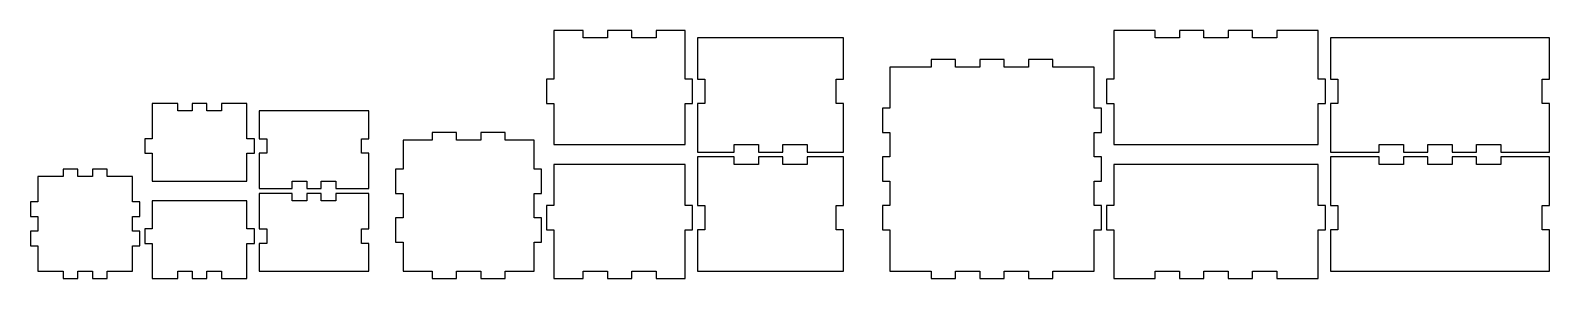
# Model space of a CAD drawing. Header units: metres. Extents: x 0 to 624, y 0 to 102.
import ezdxf

# ---------------------------------------------------------------- set-up
doc = ezdxf.new("R2010")
doc.units = ezdxf.units.M

msp = doc.modelspace()

# ---------------------------------------------------------------- linework, layer by layer
for p, q in [((227, 102), (215.05, 102)), ((215.05, 102), (215.05, 82)), ((227, 98.95), (227, 102)), ((247, 102), (237, 102)), ((237, 102), (237, 98.95)), ((247, 98.95), (247, 102)), ((268.95, 102), (257, 102)), ((257, 102), (257, 98.95)), ((268.95, 82), (268.95, 102)), ((462, 102), (445.05, 102)), ((445.05, 102), (445.05, 82)), ((462, 98.95), (462, 102)), ((482, 102), (472, 102)), ((472, 102), (472, 98.95)), ((482, 98.95), (482, 102)), ((502, 102), (492, 102)), ((492, 102), (492, 98.95)), ((502, 98.95), (502, 102)), ((528.95, 102), (512, 102)), ((512, 102), (512, 98.95)), ((528.95, 82), (528.95, 102)), ((237, 98.95), (227, 98.95)), ((257, 98.95), (247, 98.95)), ((334, 98.95), (274, 98.95)), ((274, 98.95), (274, 82)), ((334, 82), (334, 98.95)), ((472, 98.95), (462, 98.95)), ((492, 98.95), (482, 98.95)), ((512, 98.95), (502, 98.95)), ((624, 98.95), (534, 98.95)), ((534, 98.95), (534, 82)), ((624, 82), (624, 98.95)), ((380, 89.9999), (370, 89.9999)), ((370, 89.9999), (370, 86.95)), ((380, 86.95), (380, 89.9999)), ((400, 89.9999), (390, 89.9999)), ((390, 89.9999), (390, 86.95)), ((400, 86.95), (400, 89.9999)), ((420, 89.9999), (410, 89.9999)), ((410, 89.9999), (410, 86.95)), ((420, 86.95), (420, 89.9999)), ((215.05, 82), (212, 82)), ((212, 82), (212, 72)), ((272, 82), (268.95, 82)), ((272, 72), (272, 82)), ((274, 82), (277.05, 82)), ((277.05, 82), (277.05, 72)), ((330.95, 72), (330.95, 82)), ((330.95, 82), (334, 82)), ((370, 86.95), (353.05, 86.95)), ((353.05, 86.95), (353.05, 70)), ((390, 86.95), (380, 86.95)), ((410, 86.95), (400, 86.95)), ((436.95, 86.95), (420, 86.95)), ((436.95, 70), (436.95, 86.95)), ((445.05, 82), (442, 82)), ((442, 82), (442, 72)), ((532, 82), (528.95, 82)), ((532, 72), (532, 82)), ((534, 82), (537.05, 82)), ((537.05, 82), (537.05, 72)), ((620.95, 72), (620.95, 82)), ((620.95, 82), (624, 82)), ((60.5, 71.9999), (50.05, 71.9999)), ((50.05, 71.9999), (50.05, 57.5)), ((60.5, 68.95), (60.5, 71.9999)), ((66.5, 68.95), (60.5, 68.95)), ((72.5, 71.9999), (66.5, 71.9999)), ((66.5, 71.9999), (66.5, 68.95)), ((72.5, 68.95), (72.5, 71.9999)), ((78.5, 68.95), (72.5, 68.95)), ((88.95, 71.9999), (78.5, 71.9999)), ((78.5, 71.9999), (78.5, 68.95)), ((88.95, 57.5), (88.95, 71.9999)), ((139, 68.95), (94, 68.95)), ((94, 68.95), (94, 57.5)), ((139, 57.5), (139, 68.95)), ((212, 72), (215.05, 72)), ((215.05, 72), (215.05, 55.05)), ((268.95, 72), (272, 72)), ((268.95, 55.05), (268.95, 72)), ((277.05, 72), (274, 72)), ((274, 72), (274, 52)), ((334, 72), (330.95, 72)), ((334, 52), (334, 72)), ((353.05, 70), (350, 70)), ((350, 70), (350, 60)), ((440, 70), (436.95, 70)), ((440, 60), (440, 70)), ((442, 72), (445.05, 72)), ((445.05, 72), (445.05, 55.05)), ((528.95, 72), (532, 72)), ((528.95, 55.05), (528.95, 72)), ((537.05, 72), (534, 72)), ((534, 72), (534, 52)), ((624, 72), (620.95, 72)), ((624, 52), (624, 72)), ((50.05, 57.5), (47, 57.5)), ((47, 57.5), (47, 51.5)), ((91.9999, 57.5), (88.95, 57.5)), ((91.9999, 51.5), (91.9999, 57.5)), ((94, 57.5), (97.05, 57.5)), ((97.05, 57.5), (97.05, 51.5)), ((135.95, 51.5), (135.95, 57.5)), ((135.95, 57.5), (139, 57.5)), ((165, 56.95), (153.05, 56.95)), ((153.05, 56.95), (153.05, 45)), ((175, 59.9999), (165, 59.9999)), ((165, 59.9999), (165, 56.95)), ((175, 56.95), (175, 59.9999)), ((185, 56.95), (175, 56.95)), ((195, 59.9999), (185, 59.9999)), ((185, 59.9999), (185, 56.95)), ((195, 56.95), (195, 59.9999)), ((206.95, 56.95), (195, 56.95)), ((206.95, 45), (206.95, 56.95)), ((350, 60), (353.05, 60)), ((353.05, 60), (353.05, 50)), ((436.95, 50), (436.95, 60)), ((436.95, 60), (440, 60)), ((47, 51.5), (50.05, 51.5)), ((50.05, 51.5), (50.05, 40.05)), ((88.95, 51.5), (91.9999, 51.5)), ((88.95, 40.05), (88.95, 51.5)), ((97.05, 51.5), (94, 51.5)), ((94, 51.5), (94, 37)), ((139, 51.5), (135.95, 51.5)), ((139, 37), (139, 51.5)), ((215.05, 55.05), (268.95, 55.05)), ((274, 52), (289, 52)), ((289, 49.9999), (274, 49.9999)), ((274, 49.9999), (274, 30)), ((289, 55.05), (299, 55.05)), ((289, 52), (289, 55.05)), ((289, 46.95), (289, 49.9999)), ((299, 55.05), (299, 52)), ((299, 52), (309, 52)), ((309, 49.9999), (299, 49.9999)), ((299, 49.9999), (299, 46.95)), ((309, 52), (309, 55.05)), ((309, 55.05), (319, 55.05)), ((309, 46.95), (309, 49.9999)), ((319, 55.05), (319, 52)), ((319, 52), (334, 52)), ((334, 49.9999), (319, 49.9999)), ((319, 49.9999), (319, 46.95)), ((334, 30), (334, 49.9999)), ((353.05, 50), (350, 50)), ((350, 50), (350, 40)), ((440, 50), (436.95, 50)), ((440, 40), (440, 50)), ((445.05, 55.05), (528.95, 55.05)), ((534, 52), (554, 52)), ((554, 49.9999), (534, 49.9999)), ((534, 49.9999), (534, 30)), ((554, 55.05), (564, 55.05)), ((554, 52), (554, 55.05)), ((554, 46.95), (554, 49.9999)), ((564, 55.05), (564, 52)), ((564, 52), (574, 52)), ((574, 49.9999), (564, 49.9999)), ((564, 49.9999), (564, 46.95)), ((574, 52), (574, 55.05)), ((574, 55.05), (584, 55.05)), ((574, 46.95), (574, 49.9999)), ((584, 55.05), (584, 52)), ((584, 52), (594, 52)), ((594, 49.9999), (584, 49.9999)), ((584, 49.9999), (584, 46.95)), ((594, 52), (594, 55.05)), ((594, 55.05), (604, 55.05)), ((594, 46.95), (594, 49.9999)), ((604, 55.05), (604, 52)), ((604, 52), (624, 52)), ((624, 49.9999), (604, 49.9999)), ((604, 49.9999), (604, 46.95)), ((624, 30), (624, 49.9999)), ((19.5, 44.9999), (13.5, 44.9999)), ((13.5, 44.9999), (13.5, 41.95)), ((19.5, 41.95), (19.5, 44.9999)), ((31.5, 44.9999), (25.5, 44.9999)), ((25.5, 44.9999), (25.5, 41.95)), ((31.5, 41.95), (31.5, 44.9999)), ((153.05, 45), (150, 45)), ((150, 45), (150, 35)), ((210, 45), (206.95, 45)), ((210, 35), (210, 45)), ((268.95, 46.95), (215.05, 46.95)), ((215.05, 46.95), (215.05, 30)), ((268.95, 30), (268.95, 46.95)), ((299, 46.95), (289, 46.95)), ((319, 46.95), (309, 46.95)), ((528.95, 46.95), (445.05, 46.95)), ((445.05, 46.95), (445.05, 30)), ((528.95, 30), (528.95, 46.95)), ((564, 46.95), (554, 46.95)), ((584, 46.95), (574, 46.95)), ((604, 46.95), (594, 46.95)), ((13.5, 41.95), (3.04999, 41.95)), ((3.04999, 41.95), (3.04999, 31.5)), ((25.5, 41.95), (19.5, 41.95)), ((41.95, 41.95), (31.5, 41.95)), ((41.95, 31.5), (41.95, 41.95)), ((50.05, 40.05), (88.95, 40.05)), ((107.5, 40.05), (113.5, 40.05)), ((107.5, 37), (107.5, 40.05)), ((113.5, 40.05), (113.5, 37)), ((119.5, 37), (119.5, 40.05)), ((119.5, 40.05), (125.5, 40.05)), ((125.5, 40.05), (125.5, 37)), ((350, 40), (353.05, 40)), ((353.05, 40), (353.05, 30)), ((436.95, 30), (436.95, 40)), ((436.95, 40), (440, 40)), ((3.04999, 31.5), (0, 31.5)), ((0, 31.5), (0, 25.5)), ((44.9999, 31.5), (41.95, 31.5)), ((44.9999, 25.5), (44.9999, 31.5)), ((88.95, 31.95), (50.05, 31.95)), ((50.05, 31.95), (50.05, 20.5)), ((88.95, 20.5), (88.95, 31.95)), ((94, 37), (107.5, 37)), ((107.5, 34.9999), (94, 34.9999)), ((94, 34.9999), (94, 20.5)), ((107.5, 31.95), (107.5, 34.9999)), ((113.5, 31.95), (107.5, 31.95)), ((113.5, 37), (119.5, 37)), ((119.5, 34.9999), (113.5, 34.9999)), ((113.5, 34.9999), (113.5, 31.95)), ((119.5, 31.95), (119.5, 34.9999)), ((125.5, 31.95), (119.5, 31.95)), ((125.5, 37), (139, 37)), ((139, 34.9999), (125.5, 34.9999)), ((125.5, 34.9999), (125.5, 31.95)), ((139, 20.5), (139, 34.9999)), ((150, 35), (153.05, 35)), ((153.05, 35), (153.05, 25)), ((206.95, 25), (206.95, 35)), ((206.95, 35), (210, 35)), ((0, 25.5), (3.04999, 25.5)), ((3.04999, 25.5), (3.04999, 19.5)), ((41.95, 19.5), (41.95, 25.5)), ((41.95, 25.5), (44.9999, 25.5)), ((153.05, 25), (150, 25)), ((150, 25), (150, 15)), ((210, 25), (206.95, 25)), ((210, 15), (210, 25)), ((215.05, 30), (212, 30)), ((212, 30), (212, 20)), ((272, 30), (268.95, 30)), ((272, 20), (272, 30)), ((274, 30), (277.05, 30)), ((277.05, 30), (277.05, 20)), ((330.95, 20), (330.95, 30)), ((330.95, 30), (334, 30)), ((353.05, 30), (350, 30)), ((350, 30), (350, 20)), ((440, 30), (436.95, 30)), ((440, 20), (440, 30)), ((445.05, 30), (442, 30)), ((442, 30), (442, 20)), ((532, 30), (528.95, 30)), ((532, 20), (532, 30)), ((534, 30), (537.05, 30)), ((537.05, 30), (537.05, 20)), ((620.95, 20), (620.95, 30)), ((620.95, 30), (624, 30)), ((3.04999, 19.5), (0, 19.5)), ((0, 19.5), (0, 13.5)), ((44.9999, 19.5), (41.95, 19.5)), ((44.9999, 13.5), (44.9999, 19.5)), ((50.05, 20.5), (47, 20.5)), ((47, 20.5), (47, 14.5)), ((91.9999, 20.5), (88.95, 20.5)), ((91.9999, 14.5), (91.9999, 20.5)), ((94, 20.5), (97.05, 20.5)), ((97.05, 20.5), (97.05, 14.5)), ((135.95, 14.5), (135.95, 20.5)), ((135.95, 20.5), (139, 20.5)), ((212, 20), (215.05, 20)), ((215.05, 20), (215.05, 0)), ((268.95, 0), (268.95, 20)), ((268.95, 20), (272, 20)), ((277.05, 20), (274, 20)), ((274, 20), (274, 3.04999)), ((334, 20), (330.95, 20)), ((334, 3.04999), (334, 20)), ((350, 20), (353.05, 20)), ((353.05, 20), (353.05, 3.04999)), ((436.95, 3.04999), (436.95, 20)), ((436.95, 20), (440, 20)), ((442, 20), (445.05, 20)), ((445.05, 20), (445.05, 0)), ((528.95, 0), (528.95, 20)), ((528.95, 20), (532, 20)), ((537.05, 20), (534, 20)), ((534, 20), (534, 3.04999)), ((624, 20), (620.95, 20)), ((624, 3.04999), (624, 20)), ((0, 13.5), (3.04999, 13.5)), ((3.04999, 13.5), (3.04999, 3.04999)), ((41.95, 3.04999), (41.95, 13.5)), ((41.95, 13.5), (44.9999, 13.5)), ((47, 14.5), (50.05, 14.5)), ((50.05, 14.5), (50.05, 0)), ((88.95, 0), (88.95, 14.5)), ((88.95, 14.5), (91.9999, 14.5)), ((97.05, 14.5), (94, 14.5)), ((94, 14.5), (94, 3.04999)), ((139, 14.5), (135.95, 14.5)), ((139, 3.04999), (139, 14.5)), ((150, 15), (153.05, 15)), ((153.05, 15), (153.05, 3.04999)), ((206.95, 3.04999), (206.95, 15)), ((206.95, 15), (210, 15)), ((3.04999, 3.04999), (13.5, 3.04999)), ((13.5, 3.04999), (13.5, 0)), ((13.5, 0), (19.5, 0)), ((19.5, 3.04999), (25.5, 3.04999)), ((19.5, 0), (19.5, 3.04999)), ((25.5, 3.04999), (25.5, 0)), ((25.5, 0), (31.5, 0)), ((31.5, 0), (31.5, 3.04999)), ((31.5, 3.04999), (41.95, 3.04999)), ((50.05, 0), (60.5, 0)), ((60.5, 3.04999), (66.5, 3.04999)), ((60.5, 0), (60.5, 3.04999)), ((66.5, 3.04999), (66.5, 0)), ((66.5, 0), (72.5, 0)), ((72.5, 0), (72.5, 3.04999)), ((72.5, 3.04999), (78.5, 3.04999)), ((78.5, 3.04999), (78.5, 0)), ((78.5, 0), (88.95, 0)), ((94, 3.04999), (139, 3.04999)), ((153.05, 3.04999), (165, 3.04999)), ((165, 3.04999), (165, 0)), ((165, 0), (175, 0)), ((175, 3.04999), (185, 3.04999)), ((175, 0), (175, 3.04999)), ((185, 3.04999), (185, 0)), ((185, 0), (195, 0)), ((195, 0), (195, 3.04999)), ((195, 3.04999), (206.95, 3.04999)), ((215.05, 0), (227, 0)), ((227, 3.04999), (237, 3.04999)), ((227, 0), (227, 3.04999)), ((237, 3.04999), (237, 0)), ((237, 0), (247, 0)), ((247, 0), (247, 3.04999)), ((247, 3.04999), (257, 3.04999)), ((257, 3.04999), (257, 0)), ((257, 0), (268.95, 0)), ((274, 3.04999), (334, 3.04999)), ((353.05, 3.04999), (370, 3.04999)), ((370, 3.04999), (370, 0)), ((370, 0), (380, 0)), ((380, 3.04999), (390, 3.04999)), ((380, 0), (380, 3.04999)), ((390, 3.04999), (390, 0)), ((390, 0), (400, 0)), ((400, 0), (400, 3.04999)), ((400, 3.04999), (410, 3.04999)), ((410, 3.04999), (410, 0)), ((410, 0), (420, 0)), ((420, 0), (420, 3.04999)), ((420, 3.04999), (436.95, 3.04999)), ((445.05, 0), (462, 0)), ((462, 3.04999), (472, 3.04999)), ((462, 0), (462, 3.04999)), ((472, 3.04999), (472, 0)), ((472, 0), (482, 0)), ((482, 0), (482, 3.04999)), ((482, 3.04999), (492, 3.04999)), ((492, 3.04999), (492, 0)), ((492, 0), (502, 0)), ((502, 0), (502, 3.04999)), ((502, 3.04999), (512, 3.04999)), ((512, 3.04999), (512, 0)), ((512, 0), (528.95, 0)), ((534, 3.04999), (624, 3.04999))]:
    msp.add_line(p, q)

doc.saveas('drawing.dxf')
